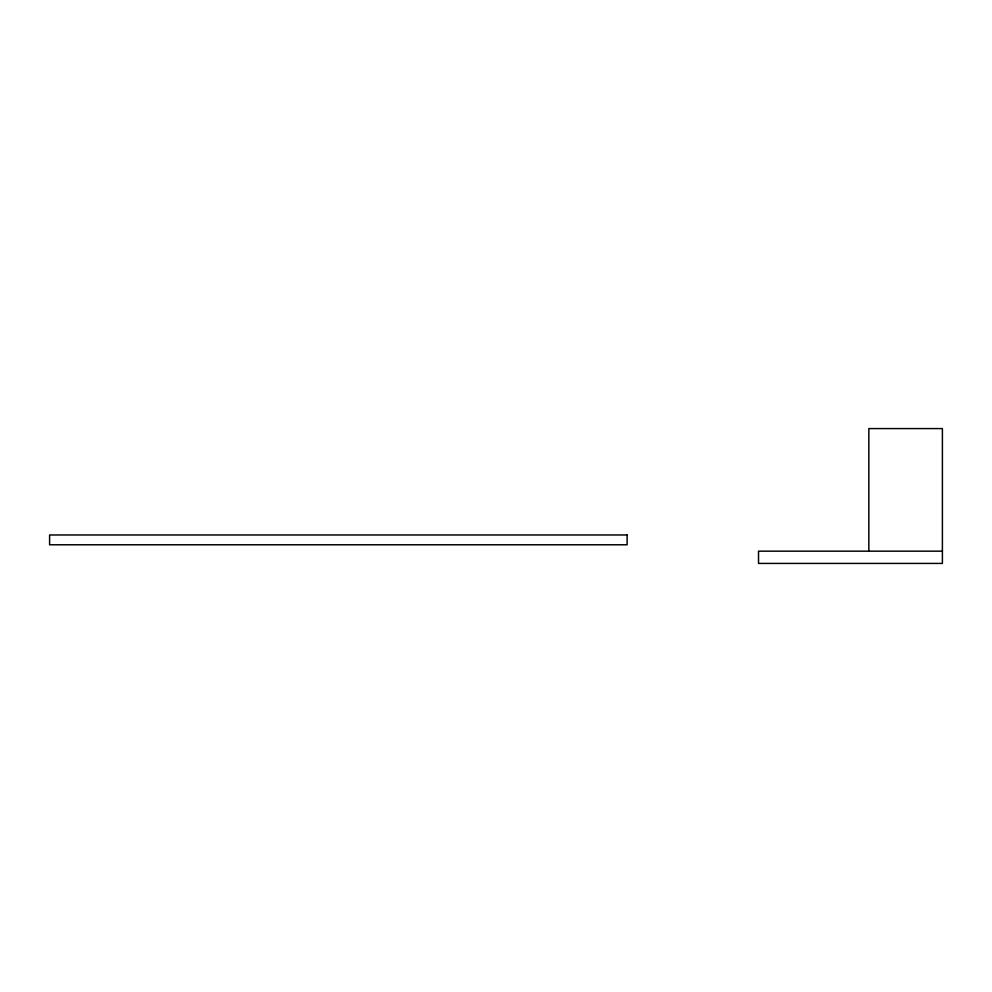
<?xml version="1.0" encoding="UTF-8"?>
<svg xmlns="http://www.w3.org/2000/svg" width="992" height="992" viewBox="0 0 992 992"><rect width="100%" height="100%" fill="white"/><g stroke="black" fill="none" stroke-linecap="round" stroke-linejoin="round"><path stroke-width="1.49" d="M942.4 551.168L758.52 551.168L758.52 563.419L942.4 563.419L942.4 428.581L868.843 428.581L868.843 551.168M627.105 534.973L49.6 534.973L49.6 544.782L627.105 544.782L627.105 534.973"/></g></svg>
